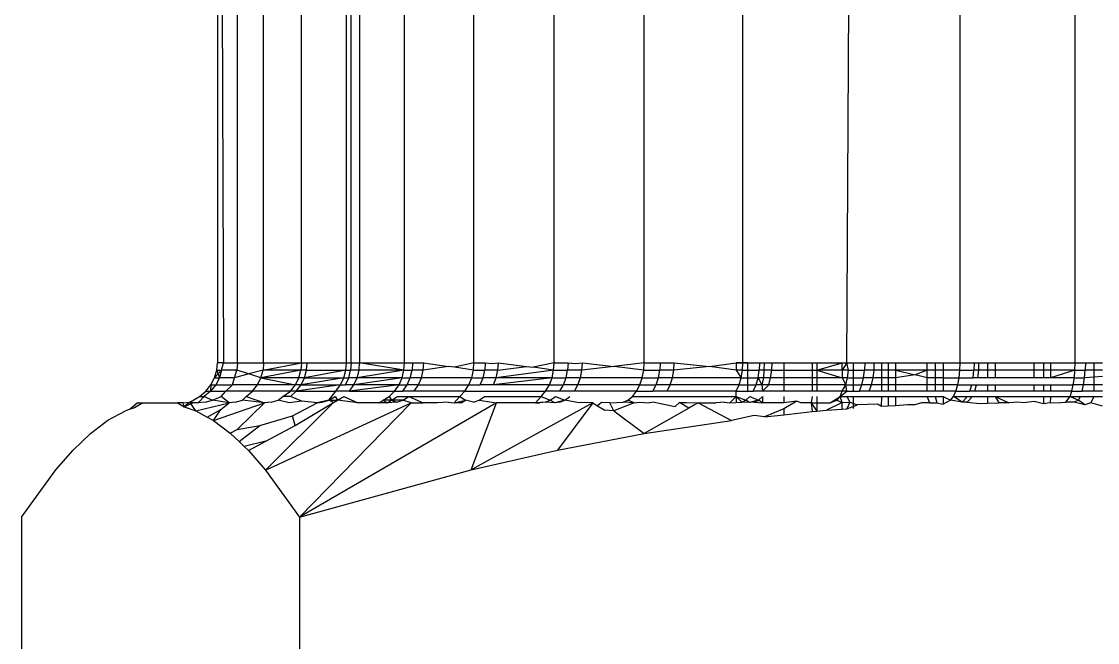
# Model space of a CAD drawing. Header units: millimetres. Extents: x 153 to 4750, y 92 to 3343.
# Drawn here: x 2132.15 to 2138.89, y 1085.12 to 1089 of the extents above; entities that cross this region are included whole.
import ezdxf

# ---------------------------------------------------------------- set-up
doc = ezdxf.new("R2010")
doc.units = ezdxf.units.MM

msp = doc.modelspace()

# ---------------------------------------------------------------- linework, layer by layer
for p, q in [((2133.3812, 1089.1156), (2133.3812, 1086.8656)), ((2133.4116, 1089.1156), (2133.4183, 1086.8656)), ((2133.5064, 1086.8656), (2133.5064, 1089.1156)), ((2133.6707, 1086.8656), (2133.6707, 1089.1156)), ((2133.9078, 1086.8656), (2133.9078, 1089.1156)), ((2134.1888, 1086.8656), (2134.1888, 1089.1156)), ((2134.2191, 1086.8656), (2134.2191, 1089.1156)), ((2134.272, 1089.1156), (2134.272, 1086.8656)), ((2134.553, 1086.8656), (2134.553, 1089.1156)), ((2134.9876, 1086.8656), (2134.9876, 1089.1156)), ((2135.4897, 1086.8656), (2135.4897, 1089.1156)), ((2136.0538, 1086.8656), (2136.0538, 1089.1156)), ((2136.6724, 1086.8656), (2136.6724, 1089.1156)), ((2137.324, 1086.8656), (2137.336, 1089.1156)), ((2138.0337, 1086.8656), (2138.0337, 1089.1156)), ((2138.7537, 1086.8656), (2138.7537, 1089.1156)), ((2133.377, 1086.8201), (2133.3812, 1086.8656)), ((2133.4183, 1086.8656), (2133.3812, 1086.8656)), ((2133.4074, 1086.8201), (2133.4183, 1086.8656)), ((2133.4183, 1086.8656), (2133.5064, 1086.8656)), ((2133.5064, 1086.8656), (2133.5023, 1086.8201)), ((2133.5064, 1086.8656), (2133.6707, 1086.8656)), ((2133.6707, 1086.8656), (2133.6667, 1086.8201)), ((2133.6667, 1086.8201), (2133.9078, 1086.8656)), ((2133.6707, 1086.8656), (2133.9078, 1086.8656)), ((2133.9078, 1086.8656), (2133.9039, 1086.8201)), ((2133.9078, 1086.8656), (2133.9428, 1086.8656)), ((2133.9389, 1086.8201), (2133.9428, 1086.8656)), ((2133.9428, 1086.8656), (2134.1888, 1086.8656)), ((2134.1851, 1086.8201), (2134.1888, 1086.8656)), ((2134.1888, 1086.8656), (2134.2191, 1086.8656)), ((2134.2191, 1086.8656), (2134.2154, 1086.8201)), ((2134.2191, 1086.8656), (2134.272, 1086.8656)), ((2134.2683, 1086.8201), (2134.272, 1086.8656)), ((2134.272, 1086.8656), (2134.553, 1086.8656)), ((2134.5495, 1086.8201), (2134.272, 1086.8656)), ((2134.5495, 1086.8201), (2134.553, 1086.8656)), ((2134.553, 1086.8656), (2134.6037, 1086.8656)), ((2134.6037, 1086.8656), (2134.6002, 1086.8201)), ((2134.6037, 1086.8656), (2134.6735, 1086.8656)), ((2134.67, 1086.8201), (2134.6735, 1086.8656)), ((2134.6735, 1086.8656), (2134.8294, 1086.8429)), ((2134.9876, 1086.8656), (2134.8668, 1086.8391)), ((2134.9844, 1086.8201), (2134.9876, 1086.8656)), ((2134.9876, 1086.8656), (2135.0585, 1086.8656)), ((2135.0585, 1086.8656), (2135.0553, 1086.8201)), ((2135.0585, 1086.8656), (2135.1018, 1086.8618)), ((2135.1018, 1086.8618), (2135.1414, 1086.8656)), ((2135.1382, 1086.8201), (2135.1414, 1086.8656)), ((2135.1414, 1086.8656), (2135.3167, 1086.8428)), ((2135.4897, 1086.8656), (2135.3593, 1086.8391)), ((2135.4867, 1086.8201), (2135.4897, 1086.8656)), ((2135.4897, 1086.8656), (2135.5779, 1086.8656)), ((2135.5779, 1086.8656), (2135.5749, 1086.8201)), ((2135.5779, 1086.8656), (2135.6246, 1086.8619)), ((2135.6246, 1086.8619), (2135.6676, 1086.8656)), ((2135.6647, 1086.8201), (2135.6676, 1086.8656)), ((2135.6676, 1086.8656), (2135.8645, 1086.8429)), ((2136.0538, 1086.8656), (2135.8645, 1086.8429)), ((2136.0511, 1086.8201), (2136.0538, 1086.8656)), ((2136.0538, 1086.8656), (2136.1539, 1086.8656)), ((2136.1539, 1086.8656), (2136.1513, 1086.8201)), ((2136.1539, 1086.8656), (2136.2427, 1086.8656)), ((2136.2402, 1086.8201), (2136.2427, 1086.8656)), ((2136.2427, 1086.8656), (2136.4643, 1086.8428)), ((2136.4643, 1086.8428), (2136.6312, 1086.8656)), ((2136.6312, 1086.8656), (2136.6312, 1086.8201)), ((2136.7021, 1086.8656), (2136.6312, 1086.8656)), ((2136.6312, 1086.8656), (2136.6724, 1086.8656)), ((2136.67, 1086.8201), (2136.6724, 1086.8656)), ((2136.6724, 1086.8656), (2136.7021, 1086.8656)), ((2136.7021, 1086.8656), (2136.7771, 1086.8656)), ((2136.7021, 1086.8656), (2136.7021, 1086.8201)), ((2136.7771, 1086.8656), (2136.7748, 1086.8201)), ((2136.7771, 1086.8656), (2136.8058, 1086.8656)), ((2136.8058, 1086.8656), (2136.8033, 1086.8201)), ((2136.8058, 1086.8656), (2136.8558, 1086.8656)), ((2136.8536, 1086.8201), (2136.8558, 1086.8656)), ((2136.8558, 1086.8656), (2136.9296, 1086.8656)), ((2136.9296, 1086.8656), (2136.9296, 1086.8201)), ((2136.9296, 1086.8656), (2137.1071, 1086.8656)), ((2137.1071, 1086.8656), (2137.1071, 1086.8201)), ((2137.1071, 1086.8656), (2137.136, 1086.8656)), ((2137.136, 1086.8656), (2137.136, 1086.8201)), ((2137.136, 1086.8656), (2137.2952, 1086.8656)), ((2137.136, 1086.8201), (2137.2952, 1086.8656)), ((2137.324, 1086.8656), (2137.2952, 1086.8201)), ((2137.2952, 1086.8656), (2137.324, 1086.8656)), ((2137.2952, 1086.8201), (2137.2952, 1086.8656)), ((2137.334, 1086.8201), (2137.324, 1086.8656)), ((2137.324, 1086.8656), (2137.3635, 1086.8656)), ((2137.3635, 1086.8656), (2137.4365, 1086.8656)), ((2137.3635, 1086.8656), (2137.3635, 1086.8201)), ((2137.4365, 1086.8656), (2137.4345, 1086.8201)), ((2137.4365, 1086.8656), (2137.4956, 1086.8656)), ((2137.4937, 1086.8201), (2137.4956, 1086.8656)), ((2137.4956, 1086.8656), (2137.5418, 1086.8656)), ((2137.5418, 1086.8201), (2137.5418, 1086.8656)), ((2137.5418, 1086.8656), (2137.5833, 1086.8656)), ((2137.5833, 1086.8656), (2137.5832, 1086.8201)), ((2137.5833, 1086.8656), (2137.6286, 1086.8656)), ((2137.6286, 1086.8656), (2137.6286, 1086.8201)), ((2137.6286, 1086.8656), (2137.826, 1086.8656)), ((2137.826, 1086.8201), (2137.826, 1086.8656)), ((2137.826, 1086.8656), (2137.876, 1086.8656)), ((2137.876, 1086.8656), (2137.876, 1086.8201)), ((2137.876, 1086.8656), (2137.9269, 1086.8656)), ((2137.9269, 1086.8656), (2137.9269, 1086.8201)), ((2137.9269, 1086.8656), (2138.0337, 1086.8656)), ((2138.0321, 1086.8201), (2138.0337, 1086.8656)), ((2138.0337, 1086.8656), (2138.1205, 1086.8656)), ((2138.1205, 1086.8656), (2138.119, 1086.8201)), ((2138.1205, 1086.8656), (2138.1511, 1086.8656)), ((2138.1496, 1086.8201), (2138.1511, 1086.8656)), ((2138.1511, 1086.8656), (2138.2044, 1086.8656)), ((2138.2044, 1086.8656), (2138.2044, 1086.8201)), ((2138.2044, 1086.8656), (2138.2527, 1086.8656)), ((2138.2527, 1086.8656), (2138.2527, 1086.8201)), ((2138.2527, 1086.8656), (2138.4962, 1086.8656)), ((2138.4962, 1086.8201), (2138.4962, 1086.8656)), ((2138.4962, 1086.8656), (2138.5555, 1086.8656)), ((2138.5555, 1086.8656), (2138.5555, 1086.8201)), ((2138.5555, 1086.8656), (2138.6002, 1086.8656)), ((2138.6002, 1086.8656), (2138.6002, 1086.8201)), ((2138.6002, 1086.8656), (2138.7537, 1086.8656)), ((2138.7525, 1086.8201), (2138.7537, 1086.8656)), ((2138.7537, 1086.8656), (2138.8175, 1086.8656)), ((2138.8175, 1086.8656), (2138.8164, 1086.8201)), ((2138.8175, 1086.8656), (2138.8726, 1086.8656)), ((2138.8726, 1086.8201), (2138.8726, 1086.8656)), ((2138.8726, 1086.8656), (2138.924, 1086.8656)), ((2133.3636, 1086.7736), (2133.377, 1086.8201)), ((2133.4074, 1086.8201), (2133.3636, 1086.7736)), ((2133.377, 1086.8201), (2133.4074, 1086.8201)), ((2133.377, 1086.8201), (2133.3936, 1086.7736)), ((2133.4074, 1086.8201), (2133.3936, 1086.7736)), ((2133.5023, 1086.8201), (2133.4074, 1086.8201)), ((2133.4891, 1086.7736), (2133.5023, 1086.8201)), ((2133.578, 1086.7969), (2133.4891, 1086.7736)), ((2133.578, 1086.7969), (2133.5023, 1086.8201)), ((2133.6667, 1086.8201), (2133.578, 1086.7969)), ((2133.6538, 1086.7736), (2133.578, 1086.7969)), ((2133.6538, 1086.7736), (2133.6667, 1086.8201)), ((2133.9039, 1086.8201), (2133.6538, 1086.7736)), ((2133.9039, 1086.8201), (2133.6667, 1086.8201)), ((2133.8914, 1086.7736), (2133.9039, 1086.8201)), ((2133.9389, 1086.8201), (2133.9039, 1086.8201)), ((2133.9265, 1086.7736), (2133.9389, 1086.8201)), ((2134.1851, 1086.8201), (2133.9265, 1086.7736)), ((2133.9389, 1086.8201), (2134.1851, 1086.8201)), ((2134.1731, 1086.7736), (2134.1851, 1086.8201)), ((2134.1851, 1086.8201), (2134.2154, 1086.8201)), ((2134.2035, 1086.7736), (2134.2154, 1086.8201)), ((2134.2683, 1086.8201), (2134.2154, 1086.8201)), ((2134.2565, 1086.7736), (2134.2683, 1086.8201)), ((2134.5495, 1086.8201), (2134.2565, 1086.7736)), ((2134.5495, 1086.8201), (2134.2683, 1086.8201)), ((2134.5382, 1086.7736), (2134.5495, 1086.8201)), ((2134.5495, 1086.8201), (2134.6002, 1086.8201)), ((2134.589, 1086.7736), (2134.6002, 1086.8201)), ((2134.67, 1086.8201), (2134.6002, 1086.8201)), ((2134.659, 1086.7736), (2134.67, 1086.8201)), ((2134.8294, 1086.8429), (2134.67, 1086.8201)), ((2134.8668, 1086.8391), (2134.8294, 1086.8429)), ((2134.9844, 1086.8201), (2134.8668, 1086.8391)), ((2134.9738, 1086.7736), (2134.9844, 1086.8201)), ((2134.9844, 1086.8201), (2135.0553, 1086.8201)), ((2135.0449, 1086.7736), (2135.0553, 1086.8201)), ((2135.1382, 1086.8201), (2135.0553, 1086.8201)), ((2135.1279, 1086.7736), (2135.1382, 1086.8201)), ((2135.4867, 1086.8201), (2135.1279, 1086.7736)), ((2135.1382, 1086.8201), (2135.3167, 1086.8428)), ((2135.3167, 1086.8428), (2135.3593, 1086.8391)), ((2135.4867, 1086.8201), (2135.3593, 1086.8391)), ((2135.4771, 1086.7736), (2135.4867, 1086.8201)), ((2135.4867, 1086.8201), (2135.5749, 1086.8201)), ((2135.5655, 1086.7736), (2135.5749, 1086.8201)), ((2135.6647, 1086.8201), (2135.5749, 1086.8201)), ((2135.6554, 1086.7736), (2135.6647, 1086.8201)), ((2135.8645, 1086.8429), (2135.6647, 1086.8201)), ((2136.0511, 1086.8201), (2135.8645, 1086.8429)), ((2136.0425, 1086.7736), (2136.0511, 1086.8201)), ((2136.0511, 1086.8201), (2136.1513, 1086.8201)), ((2136.1429, 1086.7736), (2136.1513, 1086.8201)), ((2136.2402, 1086.8201), (2136.1513, 1086.8201)), ((2136.2318, 1086.7736), (2136.2402, 1086.8201)), ((2136.4643, 1086.8428), (2136.2402, 1086.8201)), ((2136.6312, 1086.8201), (2136.4643, 1086.8428)), ((2136.6312, 1086.8201), (2136.6625, 1086.7736)), ((2136.67, 1086.8201), (2136.6312, 1086.8201)), ((2136.6625, 1086.7736), (2136.67, 1086.8201)), ((2136.67, 1086.8201), (2136.7021, 1086.8201)), ((2136.7021, 1086.8201), (2136.7748, 1086.8201)), ((2136.7021, 1086.8201), (2136.7021, 1086.7736)), ((2136.7675, 1086.7736), (2136.7748, 1086.8201)), ((2136.8033, 1086.8201), (2136.7748, 1086.8201)), ((2136.8033, 1086.8201), (2136.8006, 1086.7736)), ((2136.8536, 1086.8201), (2136.8033, 1086.8201)), ((2136.8464, 1086.7736), (2136.8536, 1086.8201)), ((2136.8536, 1086.8201), (2136.9296, 1086.8201)), ((2136.9296, 1086.8201), (2136.9296, 1086.7736)), ((2136.9296, 1086.8201), (2137.1071, 1086.8201)), ((2137.1071, 1086.8201), (2137.1071, 1086.7736)), ((2137.1071, 1086.8201), (2137.136, 1086.8201)), ((2137.136, 1086.8201), (2137.136, 1086.7736)), ((2137.2952, 1086.8201), (2137.136, 1086.8201)), ((2137.136, 1086.8201), (2137.2952, 1086.7736)), ((2137.2952, 1086.8201), (2137.2952, 1086.7736)), ((2137.334, 1086.8201), (2137.2952, 1086.8201)), ((2137.3276, 1086.7736), (2137.334, 1086.8201)), ((2137.334, 1086.8201), (2137.3635, 1086.8201)), ((2137.3635, 1086.8201), (2137.4345, 1086.8201)), ((2137.3635, 1086.8201), (2137.3635, 1086.7736)), ((2137.4284, 1086.7736), (2137.4345, 1086.8201)), ((2137.4937, 1086.8201), (2137.4345, 1086.8201)), ((2137.4877, 1086.7736), (2137.4937, 1086.8201)), ((2137.5418, 1086.8201), (2137.4937, 1086.8201)), ((2137.5832, 1086.8201), (2137.5418, 1086.8201)), ((2137.5418, 1086.7736), (2137.5418, 1086.8201)), ((2137.5832, 1086.8201), (2137.5832, 1086.7736)), ((2137.6286, 1086.8201), (2137.5832, 1086.8201)), ((2137.6286, 1086.8201), (2137.6286, 1086.7736)), ((2137.826, 1086.8201), (2137.6286, 1086.8201)), ((2137.6286, 1086.8201), (2137.7512, 1086.7921)), ((2137.826, 1086.8201), (2137.7512, 1086.7921)), ((2137.826, 1086.7736), (2137.826, 1086.8201)), ((2137.876, 1086.8201), (2137.826, 1086.8201)), ((2137.876, 1086.8201), (2137.876, 1086.7736)), ((2137.9269, 1086.8201), (2137.876, 1086.8201)), ((2137.9269, 1086.8201), (2137.9269, 1086.7736)), ((2138.0321, 1086.8201), (2137.9269, 1086.8201)), ((2138.027, 1086.7736), (2138.0321, 1086.8201)), ((2138.0321, 1086.8201), (2138.119, 1086.8201)), ((2138.114, 1086.7736), (2138.119, 1086.8201)), ((2138.1496, 1086.8201), (2138.119, 1086.8201)), ((2138.1448, 1086.7736), (2138.1496, 1086.8201)), ((2138.2044, 1086.8201), (2138.1496, 1086.8201)), ((2138.2044, 1086.8201), (2138.2044, 1086.7736)), ((2138.2527, 1086.8201), (2138.2044, 1086.8201)), ((2138.2527, 1086.8201), (2138.2527, 1086.7736)), ((2138.4962, 1086.8201), (2138.2527, 1086.8201)), ((2138.4962, 1086.7736), (2138.4962, 1086.8201)), ((2138.5555, 1086.8201), (2138.4962, 1086.8201)), ((2138.5555, 1086.8201), (2138.5555, 1086.7736)), ((2138.6002, 1086.8201), (2138.5555, 1086.8201)), ((2138.6002, 1086.8201), (2138.6002, 1086.7736)), ((2138.7525, 1086.8201), (2138.6002, 1086.8201)), ((2138.7525, 1086.8201), (2138.6002, 1086.7736)), ((2138.7488, 1086.7736), (2138.7525, 1086.8201)), ((2138.7525, 1086.8201), (2138.8164, 1086.8201)), ((2138.8127, 1086.7736), (2138.8164, 1086.8201)), ((2138.8726, 1086.8201), (2138.8164, 1086.8201)), ((2138.9241, 1086.8201), (2138.8726, 1086.8201)), ((2138.8727, 1086.7775), (2138.8726, 1086.8201)), ((2133.3079, 1086.6888), (2133.3405, 1086.7288)), ((2133.371, 1086.7288), (2133.3381, 1086.6888)), ((2133.3405, 1086.7288), (2133.3381, 1086.6888)), ((2133.3405, 1086.7288), (2133.3636, 1086.7736)), ((2133.3405, 1086.7288), (2133.371, 1086.7288)), ((2133.3636, 1086.7736), (2133.3936, 1086.7736)), ((2133.3936, 1086.7736), (2133.371, 1086.7288)), ((2133.371, 1086.7288), (2133.4756, 1086.7288)), ((2133.4891, 1086.7736), (2133.3936, 1086.7736)), ((2133.4344, 1086.6888), (2133.4756, 1086.7288)), ((2133.4756, 1086.7288), (2133.4891, 1086.7736)), ((2133.6315, 1086.7288), (2133.4756, 1086.7288)), ((2133.6003, 1086.6888), (2133.6315, 1086.7288)), ((2133.6315, 1086.7288), (2133.6538, 1086.7736)), ((2133.8699, 1086.7288), (2133.6315, 1086.7288)), ((2133.8914, 1086.7736), (2133.6538, 1086.7736)), ((2133.6538, 1086.7736), (2133.8699, 1086.7288)), ((2133.8397, 1086.6888), (2133.8699, 1086.7288)), ((2133.8699, 1086.7288), (2133.8914, 1086.7736)), ((2133.9051, 1086.7288), (2133.8699, 1086.7288)), ((2133.875, 1086.6888), (2133.9051, 1086.7288)), ((2134.1524, 1086.7288), (2133.875, 1086.6888)), ((2133.9265, 1086.7736), (2133.8914, 1086.7736)), ((2133.9051, 1086.7288), (2133.9265, 1086.7736)), ((2134.1731, 1086.7736), (2133.9051, 1086.7288)), ((2133.9051, 1086.7288), (2134.1524, 1086.7288)), ((2133.9265, 1086.7736), (2134.1731, 1086.7736)), ((2134.1235, 1086.6888), (2134.1524, 1086.7288)), ((2134.1524, 1086.7288), (2134.1731, 1086.7736)), ((2134.1524, 1086.7288), (2134.1829, 1086.7288)), ((2134.1731, 1086.7736), (2134.2035, 1086.7736)), ((2134.1829, 1086.7288), (2134.2035, 1086.7736)), ((2134.2361, 1086.7288), (2134.1829, 1086.7288)), ((2134.2565, 1086.7736), (2134.2035, 1086.7736)), ((2134.2075, 1086.6888), (2134.2361, 1086.7288)), ((2134.5187, 1086.7288), (2134.2075, 1086.6888)), ((2134.2361, 1086.7288), (2134.2565, 1086.7736)), ((2134.5382, 1086.7736), (2134.2361, 1086.7288)), ((2134.5187, 1086.7288), (2134.2361, 1086.7288)), ((2134.5382, 1086.7736), (2134.2565, 1086.7736)), ((2134.4912, 1086.6888), (2134.5187, 1086.7288)), ((2134.5187, 1086.7288), (2134.5382, 1086.7736)), ((2134.5187, 1086.7288), (2134.5696, 1086.7288)), ((2134.5382, 1086.7736), (2134.589, 1086.7736)), ((2134.5425, 1086.6888), (2134.5696, 1086.7288)), ((2134.5696, 1086.7288), (2134.589, 1086.7736)), ((2134.6397, 1086.7288), (2134.5696, 1086.7288)), ((2134.659, 1086.7736), (2134.589, 1086.7736)), ((2134.6129, 1086.6888), (2134.6397, 1086.7288)), ((2134.6397, 1086.7288), (2134.659, 1086.7736)), ((2134.6397, 1086.7288), (2134.9556, 1086.7288)), ((2134.9738, 1086.7736), (2134.659, 1086.7736)), ((2134.9301, 1086.6888), (2134.9556, 1086.7288)), ((2134.9556, 1086.7288), (2134.9738, 1086.7736)), ((2134.9556, 1086.7288), (2135.0269, 1086.7288)), ((2134.9738, 1086.7736), (2135.0449, 1086.7736)), ((2135.0269, 1086.7288), (2135.0449, 1086.7736)), ((2135.1102, 1086.7288), (2135.0269, 1086.7288)), ((2135.1279, 1086.7736), (2135.0449, 1086.7736)), ((2135.1102, 1086.7288), (2135.1279, 1086.7736)), ((2135.4771, 1086.7736), (2135.1102, 1086.7288)), ((2135.4604, 1086.7288), (2135.1102, 1086.7288)), ((2135.4771, 1086.7736), (2135.1279, 1086.7736)), ((2135.437, 1086.6888), (2135.4604, 1086.7288)), ((2135.4604, 1086.7288), (2135.4771, 1086.7736)), ((2135.4604, 1086.7288), (2135.5491, 1086.7288)), ((2135.4771, 1086.7736), (2135.5655, 1086.7736)), ((2135.5261, 1086.6888), (2135.5491, 1086.7288)), ((2135.5491, 1086.7288), (2135.5655, 1086.7736)), ((2135.6393, 1086.7288), (2135.5491, 1086.7288)), ((2135.6554, 1086.7736), (2135.5655, 1086.7736)), ((2135.6168, 1086.6888), (2135.6393, 1086.7288)), ((2135.6393, 1086.7288), (2135.6554, 1086.7736)), ((2136.0275, 1086.7288), (2135.6393, 1086.7288)), ((2136.0425, 1086.7736), (2135.6554, 1086.7736)), ((2136.0066, 1086.6888), (2136.0275, 1086.7288)), ((2136.0275, 1086.7288), (2136.0425, 1086.7736)), ((2136.0275, 1086.7288), (2136.1283, 1086.7288)), ((2136.0425, 1086.7736), (2136.1429, 1086.7736)), ((2136.1078, 1086.6888), (2136.1283, 1086.7288)), ((2136.1283, 1086.7288), (2136.1429, 1086.7736)), ((2136.2175, 1086.7288), (2136.1283, 1086.7288)), ((2136.2318, 1086.7736), (2136.1429, 1086.7736)), ((2136.1974, 1086.6888), (2136.2175, 1086.7288)), ((2136.2175, 1086.7288), (2136.2318, 1086.7736)), ((2136.6495, 1086.7288), (2136.2175, 1086.7288)), ((2136.6625, 1086.7736), (2136.2318, 1086.7736)), ((2136.6312, 1086.6888), (2136.6495, 1086.7288)), ((2136.6495, 1086.7288), (2136.6625, 1086.7736)), ((2136.6495, 1086.7288), (2136.7021, 1086.7288)), ((2136.6625, 1086.7736), (2136.7021, 1086.7736)), ((2136.7021, 1086.7736), (2136.7021, 1086.7288)), ((2136.7021, 1086.7736), (2136.7675, 1086.7736)), ((2136.7021, 1086.7288), (2136.7021, 1086.6888)), ((2136.7021, 1086.7288), (2136.7548, 1086.7288)), ((2136.7371, 1086.6888), (2136.7548, 1086.7288)), ((2136.7548, 1086.7288), (2136.7675, 1086.7736)), ((2136.7917, 1086.7288), (2136.7548, 1086.7288)), ((2136.8006, 1086.7736), (2136.7675, 1086.7736)), ((2136.7675, 1086.7736), (2136.7917, 1086.7288)), ((2136.8006, 1086.7736), (2136.7917, 1086.7288)), ((2136.7917, 1086.7288), (2136.7959, 1086.6888)), ((2136.834, 1086.7288), (2136.7917, 1086.7288)), ((2136.7959, 1086.6888), (2136.834, 1086.7288)), ((2136.8464, 1086.7736), (2136.8006, 1086.7736)), ((2136.834, 1086.7288), (2136.8464, 1086.7736)), ((2136.9296, 1086.7288), (2136.834, 1086.7288)), ((2136.9296, 1086.7736), (2136.8464, 1086.7736)), ((2137.1071, 1086.7736), (2136.9296, 1086.7736)), ((2136.9296, 1086.7736), (2136.9296, 1086.7288)), ((2137.1071, 1086.7288), (2136.9296, 1086.7288)), ((2136.9296, 1086.7288), (2136.9296, 1086.6888)), ((2137.1071, 1086.7736), (2137.1071, 1086.7288)), ((2137.136, 1086.7736), (2137.1071, 1086.7736)), ((2137.1071, 1086.7288), (2137.1071, 1086.6888)), ((2137.136, 1086.7288), (2137.1071, 1086.7288)), ((2137.136, 1086.7736), (2137.136, 1086.7288)), ((2137.2952, 1086.7736), (2137.136, 1086.7736)), ((2137.136, 1086.7288), (2137.136, 1086.6888)), ((2137.3167, 1086.7288), (2137.136, 1086.7288)), ((2137.2952, 1086.7736), (2137.3167, 1086.7288)), ((2137.3276, 1086.7736), (2137.2952, 1086.7736)), ((2137.2952, 1086.6888), (2137.3167, 1086.7288)), ((2137.3167, 1086.7288), (2137.3276, 1086.7736)), ((2137.324, 1086.6888), (2137.3167, 1086.7288)), ((2137.3167, 1086.7288), (2137.3635, 1086.7288)), ((2137.3276, 1086.7736), (2137.3635, 1086.7736)), ((2137.3635, 1086.7736), (2137.3635, 1086.7288)), ((2137.3635, 1086.7736), (2137.4284, 1086.7736)), ((2137.3635, 1086.7288), (2137.3635, 1086.6888)), ((2137.3635, 1086.7288), (2137.4178, 1086.7288)), ((2137.4029, 1086.6888), (2137.4178, 1086.7288)), ((2137.4178, 1086.7288), (2137.4284, 1086.7736)), ((2137.4773, 1086.7288), (2137.4178, 1086.7288)), ((2137.4877, 1086.7736), (2137.4284, 1086.7736)), ((2137.4626, 1086.6888), (2137.4773, 1086.7288)), ((2137.4773, 1086.7288), (2137.4877, 1086.7736)), ((2137.5418, 1086.7288), (2137.4773, 1086.7288)), ((2137.5418, 1086.7736), (2137.4877, 1086.7736)), ((2137.5832, 1086.7736), (2137.5418, 1086.7736)), ((2137.5418, 1086.7288), (2137.5418, 1086.7736)), ((2137.5832, 1086.7288), (2137.5418, 1086.7288)), ((2137.5418, 1086.6888), (2137.5418, 1086.7288)), ((2137.5832, 1086.7736), (2137.5832, 1086.7288)), ((2137.6286, 1086.7736), (2137.5832, 1086.7736)), ((2137.5832, 1086.7288), (2137.5832, 1086.6888)), ((2137.6286, 1086.7288), (2137.5832, 1086.7288)), ((2137.7512, 1086.7921), (2137.6286, 1086.7736)), ((2137.6286, 1086.7736), (2137.6286, 1086.7288)), ((2137.6286, 1086.7288), (2137.6286, 1086.6888)), ((2137.826, 1086.7288), (2137.6286, 1086.7288)), ((2137.826, 1086.7736), (2137.7512, 1086.7921)), ((2137.826, 1086.7288), (2137.826, 1086.7736)), ((2137.876, 1086.7736), (2137.826, 1086.7736)), ((2137.826, 1086.6888), (2137.826, 1086.7288)), ((2137.876, 1086.7288), (2137.826, 1086.7288)), ((2137.876, 1086.7736), (2137.876, 1086.7288)), ((2137.9269, 1086.7736), (2137.876, 1086.7736)), ((2137.876, 1086.7288), (2137.876, 1086.6888)), ((2137.9269, 1086.7288), (2137.876, 1086.7288)), ((2137.9269, 1086.7736), (2137.9269, 1086.7288)), ((2137.9269, 1086.7736), (2138.027, 1086.7736)), ((2137.9269, 1086.7288), (2137.9269, 1086.6888)), ((2138.0182, 1086.7288), (2137.9269, 1086.7288)), ((2138.0059, 1086.6888), (2138.0182, 1086.7288)), ((2138.0182, 1086.7288), (2138.027, 1086.7736)), ((2138.0182, 1086.7288), (2138.1055, 1086.7288)), ((2138.027, 1086.7736), (2138.114, 1086.7736)), ((2138.0936, 1086.6888), (2138.1055, 1086.7288)), ((2138.1055, 1086.7288), (2138.1363, 1086.7288)), ((2138.1448, 1086.7736), (2138.114, 1086.7736)), ((2138.1245, 1086.6888), (2138.1363, 1086.7288)), ((2138.1363, 1086.7288), (2138.2044, 1086.7288)), ((2138.2044, 1086.7736), (2138.1448, 1086.7736)), ((2138.2527, 1086.7736), (2138.2044, 1086.7736)), ((2138.2044, 1086.7288), (2138.2044, 1086.6888)), ((2138.2044, 1086.7288), (2138.2527, 1086.7288)), ((2138.4962, 1086.7736), (2138.2527, 1086.7736)), ((2138.2527, 1086.7288), (2138.2527, 1086.6888)), ((2138.2527, 1086.7288), (2138.4962, 1086.7288)), ((2138.5555, 1086.7736), (2138.4962, 1086.7736)), ((2138.4962, 1086.6888), (2138.4962, 1086.7288)), ((2138.4962, 1086.7288), (2138.5555, 1086.7288)), ((2138.6002, 1086.7736), (2138.5555, 1086.7736)), ((2138.5555, 1086.7288), (2138.5555, 1086.6888)), ((2138.5555, 1086.7288), (2138.6002, 1086.7288)), ((2138.7488, 1086.7736), (2138.6002, 1086.7736)), ((2138.6002, 1086.7288), (2138.6002, 1086.6888)), ((2138.6002, 1086.7288), (2138.7421, 1086.7288)), ((2138.733, 1086.6888), (2138.7421, 1086.7288)), ((2138.7421, 1086.7288), (2138.7488, 1086.7736)), ((2138.8063, 1086.7288), (2138.7421, 1086.7288)), ((2138.7488, 1086.7736), (2138.8127, 1086.7736)), ((2138.7974, 1086.6888), (2138.8063, 1086.7288)), ((2138.8063, 1086.7288), (2138.8127, 1086.7736)), ((2138.8727, 1086.7288), (2138.8063, 1086.7288)), ((2138.8727, 1086.7775), (2138.8127, 1086.7736)), ((2138.9241, 1086.781), (2138.8727, 1086.7775)), ((2138.8727, 1086.7288), (2138.8727, 1086.7775)), ((2138.9241, 1086.7288), (2138.8727, 1086.7288)), ((2138.8727, 1086.6888), (2138.8727, 1086.7288)), ((2133.268, 1086.6564), (2133.3079, 1086.6888)), ((2133.3381, 1086.6888), (2133.2988, 1086.6564)), ((2133.3079, 1086.6888), (2133.3381, 1086.6888)), ((2133.3381, 1086.6888), (2133.4344, 1086.6888)), ((2133.4044, 1086.6564), (2133.4344, 1086.6888)), ((2133.6003, 1086.6888), (2133.4344, 1086.6888)), ((2133.5619, 1086.6564), (2133.6003, 1086.6888)), ((2133.8397, 1086.6888), (2133.6003, 1086.6888)), ((2133.7903, 1086.6564), (2133.8397, 1086.6888)), ((2133.838, 1086.6564), (2133.875, 1086.6888)), ((2133.875, 1086.6888), (2133.8397, 1086.6888)), ((2133.875, 1086.6888), (2134.1235, 1086.6888)), ((2134.0787, 1086.6331), (2134.1235, 1086.6888)), ((2134.2075, 1086.6888), (2134.1235, 1086.6888)), ((2134.2075, 1086.6888), (2134.4912, 1086.6888)), ((2134.4575, 1086.6564), (2134.4912, 1086.6888)), ((2134.4912, 1086.6888), (2134.5425, 1086.6888)), ((2134.6129, 1086.6888), (2134.5425, 1086.6888)), ((2134.9301, 1086.6888), (2134.6129, 1086.6888)), ((2134.8987, 1086.6564), (2134.9301, 1086.6888)), ((2134.9301, 1086.6888), (2135.437, 1086.6888)), ((2135.4082, 1086.6564), (2135.437, 1086.6888)), ((2135.5261, 1086.6888), (2135.437, 1086.6888)), ((2135.6168, 1086.6888), (2135.5261, 1086.6888)), ((2136.0066, 1086.6888), (2135.6168, 1086.6888)), ((2135.9809, 1086.6564), (2136.0066, 1086.6888)), ((2136.0066, 1086.6888), (2136.1078, 1086.6888)), ((2136.1974, 1086.6888), (2136.1078, 1086.6888)), ((2136.6312, 1086.6888), (2136.1974, 1086.6888)), ((2136.6312, 1086.6564), (2136.6312, 1086.6888)), ((2136.6312, 1086.6888), (2136.7021, 1086.6888)), ((2136.7021, 1086.6888), (2136.7371, 1086.6888)), ((2136.7959, 1086.6888), (2136.7371, 1086.6888)), ((2136.9296, 1086.6888), (2136.7959, 1086.6888)), ((2137.1071, 1086.6888), (2136.9296, 1086.6888)), ((2137.136, 1086.6888), (2137.1071, 1086.6888)), ((2137.2952, 1086.6888), (2137.136, 1086.6888)), ((2137.2825, 1086.6564), (2137.324, 1086.6888)), ((2137.2825, 1086.6564), (2137.2952, 1086.6888)), ((2137.324, 1086.6888), (2137.2952, 1086.6888)), ((2137.324, 1086.6888), (2137.3635, 1086.6888)), ((2137.3635, 1086.6888), (2137.4029, 1086.6888)), ((2137.4626, 1086.6888), (2137.4029, 1086.6888)), ((2137.5418, 1086.6888), (2137.4626, 1086.6888)), ((2137.5832, 1086.6888), (2137.5418, 1086.6888)), ((2137.6286, 1086.6888), (2137.5832, 1086.6888)), ((2137.826, 1086.6888), (2137.6286, 1086.6888)), ((2137.876, 1086.6888), (2137.826, 1086.6888)), ((2137.9269, 1086.6888), (2137.876, 1086.6888)), ((2138.0059, 1086.6888), (2137.9269, 1086.6888)), ((2137.9907, 1086.6564), (2138.0059, 1086.6888)), ((2138.0059, 1086.6888), (2138.0936, 1086.6888)), ((2138.1245, 1086.6888), (2138.0936, 1086.6888)), ((2138.2044, 1086.6888), (2138.1245, 1086.6888)), ((2138.2527, 1086.6888), (2138.2044, 1086.6888)), ((2138.4962, 1086.6888), (2138.2527, 1086.6888)), ((2138.5555, 1086.6888), (2138.4962, 1086.6888)), ((2138.6002, 1086.6888), (2138.5555, 1086.6888)), ((2138.733, 1086.6888), (2138.6002, 1086.6888)), ((2138.7216, 1086.6564), (2138.733, 1086.6888)), ((2138.733, 1086.6888), (2138.7974, 1086.6888)), ((2138.8727, 1086.6888), (2138.7974, 1086.6888)), ((2138.9242, 1086.6888), (2138.8727, 1086.6888)), ((2132.8812, 1086.6156), (2132.8355, 1086.5768)), ((2132.9136, 1086.6156), (2132.8617, 1086.5856)), ((2132.8812, 1086.6156), (2132.9136, 1086.6156)), ((2132.9136, 1086.6156), (2133.1312, 1086.6156)), ((2133.166, 1086.6156), (2133.1312, 1086.6156)), ((2133.1312, 1086.6156), (2133.1725, 1086.5903)), ((2133.166, 1086.6156), (2133.2079, 1086.6198)), ((2133.1725, 1086.5903), (2133.166, 1086.6156)), ((2133.2079, 1086.6198), (2133.1725, 1086.5903)), ((2133.2346, 1086.6177), (2133.1725, 1086.5903)), ((2133.2079, 1086.6198), (2133.268, 1086.6564)), ((2133.2079, 1086.6198), (2133.2606, 1086.6156)), ((2133.2462, 1086.5654), (2133.2079, 1086.6198)), ((2133.2606, 1086.6156), (2133.2346, 1086.6177)), ((2133.2462, 1086.5654), (2133.4553, 1086.6156)), ((2133.2988, 1086.6564), (2133.2606, 1086.6156)), ((2133.3053, 1086.6198), (2133.2606, 1086.6156)), ((2133.268, 1086.6564), (2133.2988, 1086.6564)), ((2133.2988, 1086.6564), (2133.3511, 1086.6331)), ((2133.3053, 1086.6198), (2133.3511, 1086.6331)), ((2133.3511, 1086.6331), (2133.4044, 1086.6564)), ((2133.4553, 1086.6156), (2133.3511, 1086.6331)), ((2133.3567, 1086.5045), (2133.6753, 1086.6156)), ((2133.4023, 1086.5736), (2133.4553, 1086.6156)), ((2133.4553, 1086.6156), (2133.4044, 1086.6564)), ((2133.4932, 1086.6198), (2133.4553, 1086.6156)), ((2133.4932, 1086.6198), (2133.5378, 1086.6331)), ((2133.5051, 1086.4486), (2133.6753, 1086.6156)), ((2133.5378, 1086.6331), (2133.5619, 1086.6564)), ((2133.6753, 1086.6156), (2133.5378, 1086.6331)), ((2133.5619, 1086.6564), (2133.6753, 1086.6156)), ((2133.7176, 1086.6198), (2133.6753, 1086.6156)), ((2133.6824, 1086.1951), (2134.1077, 1086.6189)), ((2133.6824, 1086.1951), (2134.5947, 1086.6156)), ((2133.7176, 1086.6198), (2133.7609, 1086.6331)), ((2133.7609, 1086.6331), (2133.7903, 1086.6564)), ((2133.8314, 1086.6156), (2133.7609, 1086.6331)), ((2133.838, 1086.6564), (2133.7903, 1086.6564)), ((2133.9096, 1086.626), (2133.8314, 1086.6156)), ((2133.9096, 1086.626), (2133.838, 1086.6564)), ((2133.8522, 1086.5341), (2134.0063, 1086.6156)), ((2133.8674, 1086.4743), (2134.1077, 1086.6189)), ((2135.1302, 1086.6156), (2133.895, 1085.9011)), ((2133.895, 1085.9011), (2134.5947, 1086.6156)), ((2134.0063, 1086.6156), (2133.9096, 1086.626)), ((2134.0787, 1086.6331), (2134.0063, 1086.6156)), ((2134.0063, 1086.6156), (2134.0374, 1086.6198)), ((2134.0374, 1086.6198), (2134.0787, 1086.6331)), ((2134.0787, 1086.6331), (2134.1185, 1086.6564)), ((2134.0787, 1086.6331), (2134.1328, 1086.6331)), ((2134.1077, 1086.6189), (2134.0787, 1086.6331)), ((2134.1077, 1086.6189), (2134.1328, 1086.6331)), ((2134.1185, 1086.6564), (2134.1328, 1086.6331)), ((2134.1328, 1086.6331), (2134.1723, 1086.6564)), ((2134.2596, 1086.6156), (2134.1328, 1086.6331)), ((2134.1723, 1086.6564), (2134.2596, 1086.6156)), ((2134.3945, 1086.6156), (2134.2596, 1086.6156)), ((2134.3945, 1086.6156), (2134.4197, 1086.6331)), ((2134.4438, 1086.6156), (2134.3945, 1086.6156)), ((2134.4197, 1086.6331), (2134.4575, 1086.6564)), ((2134.4197, 1086.6331), (2134.4438, 1086.6156)), ((2134.4715, 1086.6331), (2134.4197, 1086.6331)), ((2134.4438, 1086.6156), (2134.4715, 1086.6331)), ((2134.5042, 1086.6198), (2134.4438, 1086.6156)), ((2134.4575, 1086.6564), (2134.4715, 1086.6331)), ((2134.4715, 1086.6331), (2134.509, 1086.6564)), ((2134.4715, 1086.6331), (2134.5042, 1086.6198)), ((2134.5428, 1086.6331), (2134.4715, 1086.6331)), ((2134.5042, 1086.6198), (2134.5428, 1086.6331)), ((2134.509, 1086.6564), (2134.5798, 1086.6564)), ((2134.5428, 1086.6331), (2134.5798, 1086.6564)), ((2134.5947, 1086.6156), (2134.5428, 1086.6331)), ((2134.5798, 1086.6564), (2134.6703, 1086.6156)), ((2134.5798, 1086.6564), (2134.8987, 1086.6564)), ((2134.5947, 1086.6156), (2134.6703, 1086.6156)), ((2134.7587, 1086.6156), (2134.6703, 1086.6156)), ((2134.8269, 1086.6198), (2134.7587, 1086.6156)), ((2134.8269, 1086.6198), (2134.8644, 1086.6156)), ((2134.8644, 1086.6156), (2134.8987, 1086.6564)), ((2134.8644, 1086.6156), (2134.9359, 1086.6331)), ((2134.9074, 1086.6156), (2134.8644, 1086.6156)), ((2134.8987, 1086.6564), (2134.9359, 1086.6331)), ((2134.9074, 1086.6156), (2134.9359, 1086.6331)), ((2134.9848, 1086.6198), (2134.9359, 1086.6331)), ((2134.9699, 1086.1973), (2135.1302, 1086.6156)), ((2135.732, 1086.6156), (2134.9699, 1086.1973)), ((2134.9848, 1086.6198), (2135.0204, 1086.6331)), ((2135.0204, 1086.6331), (2135.0547, 1086.6564)), ((2135.0204, 1086.6331), (2135.1302, 1086.6156)), ((2135.0547, 1086.6564), (2135.4082, 1086.6564)), ((2135.3725, 1086.6156), (2135.1302, 1086.6156)), ((2135.3725, 1086.6156), (2135.4082, 1086.6564)), ((2135.4333, 1086.6198), (2135.3725, 1086.6156)), ((2135.3725, 1086.6156), (2135.4012, 1086.6156)), ((2135.4333, 1086.6198), (2135.4012, 1086.6156)), ((2135.4082, 1086.6564), (2135.4662, 1086.6331)), ((2135.4333, 1086.6198), (2135.4662, 1086.6331)), ((2135.4938, 1086.6156), (2135.4333, 1086.6198)), ((2135.4662, 1086.6331), (2135.4978, 1086.6564)), ((2135.4938, 1086.6156), (2135.4662, 1086.6331)), ((2135.5579, 1086.6331), (2135.4938, 1086.6156)), ((2135.5255, 1086.6198), (2135.4938, 1086.6156)), ((2135.4978, 1086.6564), (2135.5579, 1086.6331)), ((2135.732, 1086.6156), (2135.5109, 1086.3198)), ((2135.5255, 1086.6198), (2135.5579, 1086.6331)), ((2135.5579, 1086.6331), (2135.589, 1086.6564)), ((2135.6472, 1086.6156), (2135.5579, 1086.6331)), ((2135.6794, 1086.6179), (2135.6472, 1086.6156)), ((2135.732, 1086.6156), (2135.6794, 1086.6179)), ((2135.732, 1086.6156), (2135.7617, 1086.5978)), ((2135.786, 1086.6171), (2135.7617, 1086.5978)), ((2135.7617, 1086.5978), (2135.8078, 1086.5703)), ((2135.8388, 1086.6156), (2135.786, 1086.6171)), ((2135.8388, 1086.6156), (2135.9221, 1086.6198)), ((2135.8635, 1086.566), (2135.8388, 1086.6156)), ((2135.9909, 1086.6156), (2135.8635, 1086.566)), ((2135.9221, 1086.6198), (2135.9521, 1086.6331)), ((2135.9909, 1086.6156), (2135.9221, 1086.6198)), ((2135.9521, 1086.6331), (2135.9809, 1086.6564)), ((2135.9909, 1086.6156), (2135.9521, 1086.6331)), ((2135.9809, 1086.6564), (2136.6312, 1086.6564)), ((2135.9909, 1086.6156), (2136.0251, 1086.6198)), ((2136.0251, 1086.6198), (2136.0881, 1086.6156)), ((2136.1163, 1086.6198), (2136.0881, 1086.6156)), ((2136.1163, 1086.6198), (2136.249, 1086.5941)), ((2136.249, 1086.5941), (2136.2744, 1086.6174)), ((2136.2744, 1086.6174), (2136.3172, 1086.6176)), ((2136.3342, 1086.5828), (2136.2744, 1086.6174)), ((2136.3172, 1086.6176), (2136.3918, 1086.6156)), ((2136.3918, 1086.6156), (2136.3342, 1086.5828)), ((2136.3695, 1086.6029), (2136.3342, 1086.5828)), ((2136.3918, 1086.6156), (2136.6007, 1086.5057)), ((2136.3918, 1086.6156), (2136.5035, 1086.6156)), ((2136.5576, 1086.6198), (2136.5035, 1086.6156)), ((2136.5576, 1086.6198), (2136.5913, 1086.6156)), ((2136.5913, 1086.6156), (2136.6312, 1086.6564)), ((2136.5913, 1086.6156), (2136.6652, 1086.6198)), ((2136.6312, 1086.6564), (2136.6312, 1086.6156)), ((2136.6312, 1086.6564), (2136.6652, 1086.6198)), ((2136.6312, 1086.6564), (2136.6907, 1086.6331)), ((2136.6652, 1086.6198), (2136.6907, 1086.6331)), ((2136.7132, 1086.6188), (2136.6652, 1086.6198)), ((2136.6907, 1086.6331), (2136.7152, 1086.6564)), ((2136.7132, 1086.6188), (2136.6907, 1086.6331)), ((2136.771, 1086.6331), (2136.7132, 1086.6188)), ((2136.7461, 1086.6198), (2136.7132, 1086.6188)), ((2136.7152, 1086.6564), (2136.771, 1086.6331)), ((2136.7461, 1086.6198), (2136.771, 1086.6331)), ((2136.7461, 1086.6198), (2136.7959, 1086.6156)), ((2136.771, 1086.6331), (2136.7959, 1086.6564)), ((2136.7959, 1086.6156), (2136.771, 1086.6331)), ((2136.7959, 1086.6564), (2136.7959, 1086.6156)), ((2136.9296, 1086.6156), (2136.7959, 1086.6156)), ((2136.9296, 1086.6564), (2136.9296, 1086.6156)), ((2137.0107, 1086.6266), (2136.9296, 1086.6156)), ((2137.0107, 1086.6266), (2136.9296, 1086.5781)), ((2137.0346, 1086.617), (2137.0107, 1086.6266)), ((2137.0996, 1086.6156), (2137.0346, 1086.617)), ((2137.1071, 1086.6564), (2137.0996, 1086.6156)), ((2137.0996, 1086.6156), (2137.1359, 1086.6162)), ((2137.0996, 1086.6156), (2137.136, 1086.5645)), ((2137.0996, 1086.6156), (2137.1071, 1086.5613)), ((2137.136, 1086.6564), (2137.1359, 1086.6162)), ((2137.1359, 1086.6162), (2137.136, 1086.5645)), ((2137.1359, 1086.6162), (2137.2187, 1086.6156)), ((2137.2952, 1086.6182), (2137.196, 1086.5691)), ((2137.2187, 1086.6156), (2137.2825, 1086.6564)), ((2137.2187, 1086.6156), (2137.2613, 1086.6331)), ((2137.2613, 1086.6331), (2137.2825, 1086.6564)), ((2137.2613, 1086.6331), (2137.2952, 1086.6182)), ((2137.2825, 1086.6564), (2137.324, 1086.6564)), ((2137.2952, 1086.6182), (2137.2825, 1086.6564)), ((2137.2952, 1086.6182), (2137.3425, 1086.6198)), ((2137.2952, 1086.5757), (2137.2952, 1086.6182)), ((2137.324, 1086.6564), (2137.3425, 1086.6198)), ((2137.324, 1086.6564), (2137.3635, 1086.6564)), ((2137.3425, 1086.6198), (2137.324, 1086.5776)), ((2137.324, 1086.5776), (2137.3907, 1086.603)), ((2137.3425, 1086.6198), (2137.3907, 1086.603)), ((2137.3635, 1086.6564), (2137.3635, 1086.5803)), ((2137.3635, 1086.6564), (2137.5418, 1086.6564)), ((2137.5151, 1086.6069), (2137.3907, 1086.603)), ((2137.5399, 1086.5921), (2137.5151, 1086.6069)), ((2137.5399, 1086.5921), (2137.5418, 1086.6564)), ((2137.5832, 1086.595), (2137.5399, 1086.5921)), ((2137.5418, 1086.6564), (2137.5832, 1086.6564)), ((2137.5832, 1086.6564), (2137.5832, 1086.595)), ((2137.5832, 1086.6564), (2137.6286, 1086.6564)), ((2137.6286, 1086.598), (2137.5832, 1086.595)), ((2137.6286, 1086.6564), (2137.6286, 1086.598)), ((2137.6286, 1086.6564), (2137.826, 1086.6564)), ((2137.7027, 1086.603), (2137.6286, 1086.598)), ((2137.7497, 1086.6041), (2137.7027, 1086.603)), ((2137.7906, 1086.6156), (2137.7497, 1086.6041)), ((2137.8439, 1086.6156), (2137.7906, 1086.6156)), ((2137.8439, 1086.6156), (2137.826, 1086.6564)), ((2137.826, 1086.6564), (2137.876, 1086.6564)), ((2137.8439, 1086.6156), (2137.8872, 1086.6156)), ((2137.876, 1086.6564), (2137.8872, 1086.6156)), ((2137.876, 1086.6564), (2137.9269, 1086.6564)), ((2137.8872, 1086.6156), (2137.9269, 1086.6081)), ((2137.9269, 1086.6564), (2137.9269, 1086.6081)), ((2137.9269, 1086.6564), (2137.9737, 1086.6331)), ((2137.9737, 1086.6331), (2137.9269, 1086.6081)), ((2137.9737, 1086.6331), (2137.9907, 1086.6564)), ((2138.0452, 1086.6198), (2137.9737, 1086.6331)), ((2137.9907, 1086.6564), (2138.0788, 1086.6564)), ((2138.0452, 1086.6198), (2137.9907, 1086.6564)), ((2138.0452, 1086.6198), (2138.0788, 1086.6564)), ((2138.0767, 1086.6198), (2138.0452, 1086.6198)), ((2138.0767, 1086.6198), (2138.1099, 1086.6564)), ((2138.0767, 1086.6198), (2138.1535, 1086.6129)), ((2138.0788, 1086.6564), (2138.1099, 1086.6564)), ((2138.1099, 1086.6564), (2138.2044, 1086.6564)), ((2138.1535, 1086.6129), (2138.2044, 1086.6144)), ((2138.2044, 1086.6564), (2138.2044, 1086.6144)), ((2138.2044, 1086.6564), (2138.2527, 1086.6564)), ((2138.2044, 1086.6144), (2138.2748, 1086.6156)), ((2138.2527, 1086.6564), (2138.2748, 1086.6156)), ((2138.2527, 1086.6564), (2138.5555, 1086.6564)), ((2138.2527, 1086.6564), (2138.3392, 1086.6156)), ((2138.3392, 1086.6156), (2138.2748, 1086.6156)), ((2138.3936, 1086.6198), (2138.3392, 1086.6156)), ((2138.4306, 1086.6169), (2138.3936, 1086.6198)), ((2138.4979, 1086.6234), (2138.4306, 1086.6169)), ((2138.5555, 1086.6089), (2138.4979, 1086.6234)), ((2138.5555, 1086.6564), (2138.5555, 1086.6089)), ((2138.5555, 1086.6564), (2138.6002, 1086.6564)), ((2138.5969, 1086.6156), (2138.5555, 1086.6089)), ((2138.6002, 1086.6564), (2138.5969, 1086.6156)), ((2138.5969, 1086.6156), (2138.6638, 1086.6173)), ((2138.6002, 1086.6564), (2138.7216, 1086.6564)), ((2138.6638, 1086.6173), (2138.6958, 1086.6198)), ((2138.6958, 1086.6198), (2138.7216, 1086.6564)), ((2138.747, 1086.6194), (2138.6958, 1086.6198)), ((2138.7216, 1086.6564), (2138.774, 1086.6331)), ((2138.7216, 1086.6564), (2138.7864, 1086.6564)), ((2138.774, 1086.6331), (2138.747, 1086.6194)), ((2138.8145, 1086.6031), (2138.747, 1086.6194)), ((2138.774, 1086.6331), (2138.7864, 1086.6564)), ((2138.8145, 1086.6031), (2138.774, 1086.6331)), ((2138.7864, 1086.6564), (2138.8727, 1086.6564)), ((2138.8512, 1086.6156), (2138.8145, 1086.6031)), ((2138.8512, 1086.6156), (2138.8727, 1086.6564)), ((2138.9242, 1086.5957), (2138.8512, 1086.6156)), ((2138.8727, 1086.6564), (2138.9242, 1086.6564)), ((2132.6951, 1086.5065), (2132.8046, 1086.5665)), ((2132.8355, 1086.5768), (2132.8046, 1086.5665)), ((2132.8617, 1086.5856), (2132.8355, 1086.5768)), ((2133.1725, 1086.5903), (2133.2462, 1086.5654)), ((2133.2462, 1086.5654), (2133.3159, 1086.527)), ((2133.3159, 1086.527), (2133.4023, 1086.5736)), ((2133.3159, 1086.527), (2133.3567, 1086.5045)), ((2133.3567, 1086.5045), (2133.4023, 1086.5736)), ((2133.6474, 1086.4743), (2133.8522, 1086.5341)), ((2133.8674, 1086.4743), (2133.8522, 1086.5341)), ((2135.8635, 1086.566), (2135.8078, 1086.5703)), ((2135.8635, 1086.566), (2136.0544, 1086.4232)), ((2136.3342, 1086.5828), (2136.0544, 1086.4232)), ((2136.7441, 1086.5373), (2136.6007, 1086.5057)), ((2136.8082, 1086.5285), (2136.7441, 1086.5373)), ((2136.9296, 1086.5781), (2136.8082, 1086.5285)), ((2136.8082, 1086.5285), (2136.9296, 1086.5418)), ((2136.9296, 1086.5781), (2136.9296, 1086.5418)), ((2136.9296, 1086.5418), (2137.1071, 1086.5613)), ((2137.1071, 1086.5613), (2137.136, 1086.5645)), ((2137.136, 1086.5645), (2137.196, 1086.5691)), ((2137.196, 1086.5691), (2137.2952, 1086.5757)), ((2137.2952, 1086.5757), (2137.324, 1086.5776)), ((2132.586, 1086.4242), (2132.6951, 1086.5065)), ((2133.3567, 1086.5045), (2133.4605, 1086.4258)), ((2133.5051, 1086.4486), (2133.6474, 1086.4743)), ((2133.5163, 1086.3736), (2133.6474, 1086.4743)), ((2133.6837, 1086.3759), (2133.8674, 1086.4743)), ((2136.0544, 1086.4232), (2136.6007, 1086.5057)), ((2132.4771, 1086.3205), (2132.586, 1086.4242)), ((2133.4605, 1086.4258), (2133.5051, 1086.4486)), ((2133.4605, 1086.4258), (2133.5163, 1086.3736)), ((2135.5109, 1086.3198), (2136.0544, 1086.4232)), ((2133.5163, 1086.3736), (2133.5477, 1086.3436)), ((2133.6837, 1086.3759), (2133.5477, 1086.3436)), ((2133.5477, 1086.3436), (2133.5748, 1086.3176)), ((2133.5748, 1086.3176), (2133.6837, 1086.3759)), ((2132.3687, 1086.1974), (2132.4771, 1086.3205)), ((2133.5748, 1086.3176), (2133.6824, 1086.1951)), ((2134.9699, 1086.1973), (2135.5109, 1086.3198)), ((2132.1541, 1085.9011), (2132.3687, 1086.1974)), ((2133.6824, 1086.1951), (2133.895, 1085.9011)), ((2133.895, 1085.9011), (2134.9699, 1086.1973)), ((2132.1541, 1085.9011), (2132.1541, 1079.3301)), ((2133.895, 1085.9011), (2133.895, 1079.3301))]:
    msp.add_line(p, q)

doc.saveas('drawing.dxf')
